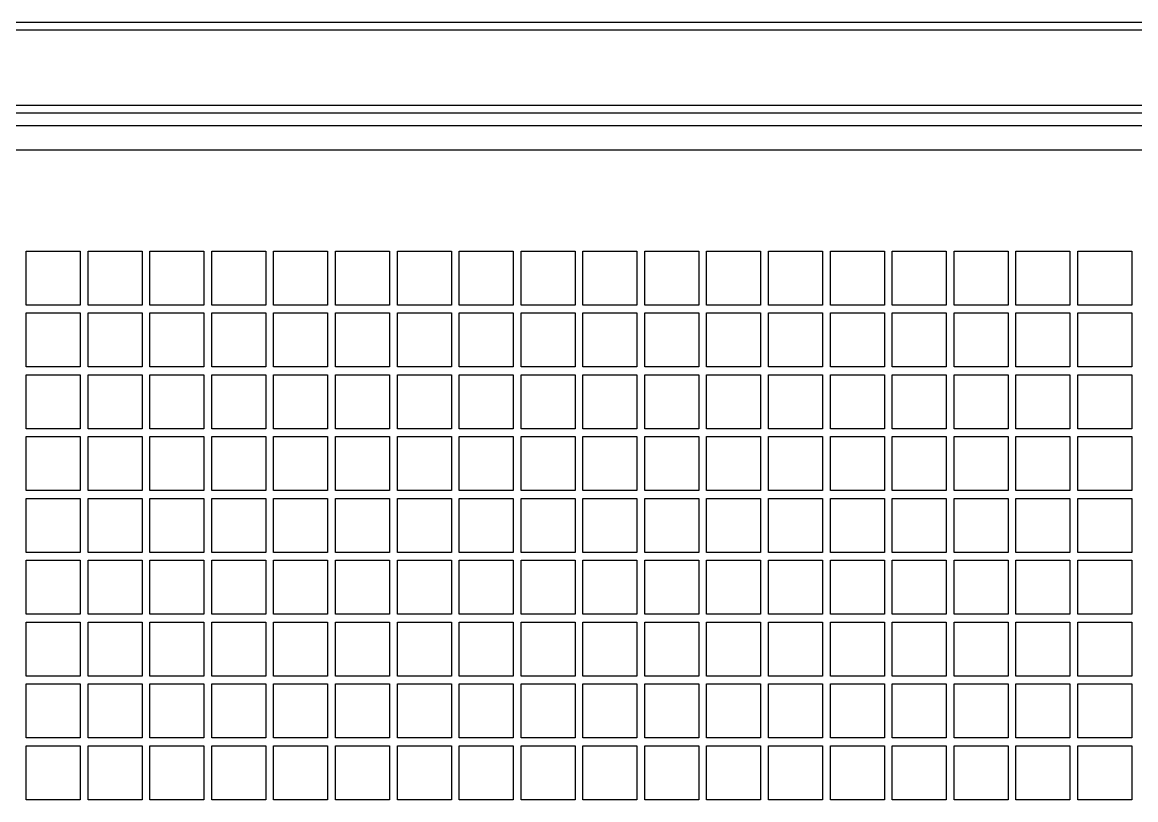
# Model space of a CAD drawing. Header units: millimetres. Extents: x 0 to 191, y 0 to 126.
# Drawn here: x 76.63 to 96.43, y 76.59 to 90.42 of the extents above; entities that cross this region are included whole.
import ezdxf

# ---------------------------------------------------------------- set-up
doc = ezdxf.new("R2010")
doc.units = ezdxf.units.MM
for name, color, linetype in [('4212-12595_0', 7, 'Continuous'), ('4212-12608_0', 7, 'Continuous'), ('4212-12615_0', 7, 'Continuous')]:
    doc.layers.add(name, color=color, linetype=linetype)

msp = doc.modelspace()

# ---------------------------------------------------------------- linework, layer by layer
at = {"layer": '4212-12595_0', "color": 7, "linetype": 'Continuous'}
msp.add_line((117.93, 88.58), (2.93, 88.58), dxfattribs=at)
at = {"layer": '4212-12608_0', "color": 7, "linetype": 'Continuous'}
for p, q in [((51.58, 88.15), (119.28, 88.15)), ((76.7, 85.39), (76.7, 86.35)), ((76.7, 86.35), (77.66, 86.35)), ((77.66, 86.35), (77.66, 85.39)), ((77.8, 85.39), (77.8, 86.35)), ((77.8, 86.35), (78.76, 86.35)), ((78.76, 86.35), (78.76, 85.39)), ((78.9, 85.39), (78.9, 86.35)), ((78.9, 86.35), (79.86, 86.35)), ((79.86, 86.35), (79.86, 85.39)), ((80, 85.39), (80, 86.35)), ((80, 86.35), (80.96, 86.35)), ((80.96, 86.35), (80.96, 85.39)), ((81.1, 85.39), (81.1, 86.35)), ((81.1, 86.35), (82.06, 86.35)), ((82.06, 86.35), (82.06, 85.39)), ((82.2, 85.39), (82.2, 86.35)), ((82.2, 86.35), (83.16, 86.35)), ((83.16, 86.35), (83.16, 85.39)), ((83.3, 85.39), (83.3, 86.35)), ((83.3, 86.35), (84.26, 86.35)), ((84.26, 86.35), (84.26, 85.39)), ((84.4, 85.39), (84.4, 86.35)), ((84.4, 86.35), (85.36, 86.35)), ((85.36, 86.35), (85.36, 85.39)), ((85.5, 85.39), (85.5, 86.35)), ((85.5, 86.35), (86.46, 86.35)), ((86.46, 86.35), (86.46, 85.39)), ((86.6, 85.39), (86.6, 86.35)), ((86.6, 86.35), (87.56, 86.35)), ((87.56, 86.35), (87.56, 85.39)), ((87.7, 85.39), (87.7, 86.35)), ((87.7, 86.35), (88.66, 86.35)), ((88.66, 86.35), (88.66, 85.39)), ((88.8, 85.39), (88.8, 86.35)), ((88.8, 86.35), (89.76, 86.35)), ((89.76, 86.35), (89.76, 85.39)), ((89.9, 85.39), (89.9, 86.35)), ((89.9, 86.35), (90.86, 86.35)), ((90.86, 86.35), (90.86, 85.39)), ((91, 85.39), (91, 86.35)), ((91, 86.35), (91.96, 86.35)), ((91.96, 86.35), (91.96, 85.39)), ((92.1, 85.39), (92.1, 86.35)), ((92.1, 86.35), (93.06, 86.35)), ((93.06, 86.35), (93.06, 85.39)), ((93.2, 85.39), (93.2, 86.35)), ((93.2, 86.35), (94.16, 86.35)), ((94.16, 86.35), (94.16, 85.39)), ((94.3, 85.39), (94.3, 86.35)), ((94.3, 86.35), (95.26, 86.35)), ((95.26, 86.35), (95.26, 85.39)), ((95.4, 85.39), (95.4, 86.35)), ((95.4, 86.35), (96.36, 86.35)), ((96.36, 86.35), (96.36, 85.39)), ((77.66, 85.39), (76.7, 85.39)), ((78.76, 85.39), (77.8, 85.39)), ((79.86, 85.39), (78.9, 85.39)), ((80.96, 85.39), (80, 85.39)), ((82.06, 85.39), (81.1, 85.39)), ((83.16, 85.39), (82.2, 85.39)), ((84.26, 85.39), (83.3, 85.39)), ((85.36, 85.39), (84.4, 85.39)), ((86.46, 85.39), (85.5, 85.39)), ((87.56, 85.39), (86.6, 85.39)), ((88.66, 85.39), (87.7, 85.39)), ((89.76, 85.39), (88.8, 85.39)), ((90.86, 85.39), (89.9, 85.39)), ((91.96, 85.39), (91, 85.39)), ((93.06, 85.39), (92.1, 85.39)), ((94.16, 85.39), (93.2, 85.39)), ((95.26, 85.39), (94.3, 85.39)), ((96.36, 85.39), (95.4, 85.39)), ((76.7, 84.29), (76.7, 85.25)), ((76.7, 85.25), (77.66, 85.25)), ((77.66, 85.25), (77.66, 84.29)), ((77.8, 84.29), (77.8, 85.25)), ((77.8, 85.25), (78.76, 85.25)), ((78.76, 85.25), (78.76, 84.29)), ((78.9, 84.29), (78.9, 85.25)), ((78.9, 85.25), (79.86, 85.25)), ((79.86, 85.25), (79.86, 84.29)), ((80, 84.29), (80, 85.25)), ((80, 85.25), (80.96, 85.25)), ((80.96, 85.25), (80.96, 84.29)), ((81.1, 84.29), (81.1, 85.25)), ((81.1, 85.25), (82.06, 85.25)), ((82.06, 85.25), (82.06, 84.29)), ((82.2, 84.29), (82.2, 85.25)), ((82.2, 85.25), (83.16, 85.25)), ((83.16, 85.25), (83.16, 84.29)), ((83.3, 84.29), (83.3, 85.25)), ((83.3, 85.25), (84.26, 85.25)), ((84.26, 85.25), (84.26, 84.29)), ((84.4, 84.29), (84.4, 85.25)), ((84.4, 85.25), (85.36, 85.25)), ((85.36, 85.25), (85.36, 84.29)), ((85.5, 84.29), (85.5, 85.25)), ((85.5, 85.25), (86.46, 85.25)), ((86.46, 85.25), (86.46, 84.29)), ((86.6, 84.29), (86.6, 85.25)), ((86.6, 85.25), (87.56, 85.25)), ((87.56, 85.25), (87.56, 84.29)), ((87.7, 84.29), (87.7, 85.25)), ((87.7, 85.25), (88.66, 85.25)), ((88.66, 85.25), (88.66, 84.29)), ((88.8, 84.29), (88.8, 85.25)), ((88.8, 85.25), (89.76, 85.25)), ((89.76, 85.25), (89.76, 84.29)), ((89.9, 84.29), (89.9, 85.25)), ((89.9, 85.25), (90.86, 85.25)), ((90.86, 85.25), (90.86, 84.29)), ((91, 84.29), (91, 85.25)), ((91, 85.25), (91.96, 85.25)), ((91.96, 85.25), (91.96, 84.29)), ((92.1, 84.29), (92.1, 85.25)), ((92.1, 85.25), (93.06, 85.25)), ((93.06, 85.25), (93.06, 84.29)), ((93.2, 84.29), (93.2, 85.25)), ((93.2, 85.25), (94.16, 85.25)), ((94.16, 85.25), (94.16, 84.29)), ((94.3, 84.29), (94.3, 85.25)), ((94.3, 85.25), (95.26, 85.25)), ((95.26, 85.25), (95.26, 84.29)), ((95.4, 84.29), (95.4, 85.25)), ((95.4, 85.25), (96.36, 85.25)), ((96.36, 85.25), (96.36, 84.29)), ((77.66, 84.29), (76.7, 84.29)), ((76.7, 83.19), (76.7, 84.15)), ((76.7, 84.15), (77.66, 84.15)), ((77.66, 84.15), (77.66, 83.19)), ((78.76, 84.29), (77.8, 84.29)), ((77.8, 83.19), (77.8, 84.15)), ((77.8, 84.15), (78.76, 84.15)), ((78.76, 84.15), (78.76, 83.19)), ((79.86, 84.29), (78.9, 84.29)), ((78.9, 83.19), (78.9, 84.15)), ((78.9, 84.15), (79.86, 84.15)), ((79.86, 84.15), (79.86, 83.19)), ((80.96, 84.29), (80, 84.29)), ((80, 83.19), (80, 84.15)), ((80, 84.15), (80.96, 84.15)), ((80.96, 84.15), (80.96, 83.19)), ((82.06, 84.29), (81.1, 84.29)), ((81.1, 83.19), (81.1, 84.15)), ((81.1, 84.15), (82.06, 84.15)), ((82.06, 84.15), (82.06, 83.19)), ((83.16, 84.29), (82.2, 84.29)), ((82.2, 83.19), (82.2, 84.15)), ((82.2, 84.15), (83.16, 84.15)), ((83.16, 84.15), (83.16, 83.19)), ((84.26, 84.29), (83.3, 84.29)), ((83.3, 83.19), (83.3, 84.15)), ((83.3, 84.15), (84.26, 84.15)), ((84.26, 84.15), (84.26, 83.19)), ((85.36, 84.29), (84.4, 84.29)), ((84.4, 83.19), (84.4, 84.15)), ((84.4, 84.15), (85.36, 84.15)), ((85.36, 84.15), (85.36, 83.19)), ((86.46, 84.29), (85.5, 84.29)), ((85.5, 83.19), (85.5, 84.15)), ((85.5, 84.15), (86.46, 84.15)), ((86.46, 84.15), (86.46, 83.19)), ((87.56, 84.29), (86.6, 84.29)), ((86.6, 83.19), (86.6, 84.15)), ((86.6, 84.15), (87.56, 84.15)), ((87.56, 84.15), (87.56, 83.19)), ((88.66, 84.29), (87.7, 84.29)), ((87.7, 83.19), (87.7, 84.15)), ((87.7, 84.15), (88.66, 84.15)), ((88.66, 84.15), (88.66, 83.19)), ((89.76, 84.29), (88.8, 84.29)), ((88.8, 83.19), (88.8, 84.15)), ((88.8, 84.15), (89.76, 84.15)), ((89.76, 84.15), (89.76, 83.19)), ((90.86, 84.29), (89.9, 84.29)), ((89.9, 83.19), (89.9, 84.15)), ((89.9, 84.15), (90.86, 84.15)), ((90.86, 84.15), (90.86, 83.19)), ((91.96, 84.29), (91, 84.29)), ((91, 83.19), (91, 84.15)), ((91, 84.15), (91.96, 84.15)), ((91.96, 84.15), (91.96, 83.19)), ((93.06, 84.29), (92.1, 84.29)), ((92.1, 83.19), (92.1, 84.15)), ((92.1, 84.15), (93.06, 84.15)), ((93.06, 84.15), (93.06, 83.19)), ((94.16, 84.29), (93.2, 84.29)), ((93.2, 83.19), (93.2, 84.15)), ((93.2, 84.15), (94.16, 84.15)), ((94.16, 84.15), (94.16, 83.19)), ((95.26, 84.29), (94.3, 84.29)), ((94.3, 83.19), (94.3, 84.15)), ((94.3, 84.15), (95.26, 84.15)), ((95.26, 84.15), (95.26, 83.19)), ((96.36, 84.29), (95.4, 84.29)), ((95.4, 83.19), (95.4, 84.15)), ((95.4, 84.15), (96.36, 84.15)), ((96.36, 84.15), (96.36, 83.19)), ((77.66, 83.19), (76.7, 83.19)), ((78.76, 83.19), (77.8, 83.19)), ((79.86, 83.19), (78.9, 83.19)), ((80.96, 83.19), (80, 83.19)), ((82.06, 83.19), (81.1, 83.19)), ((83.16, 83.19), (82.2, 83.19)), ((84.26, 83.19), (83.3, 83.19)), ((85.36, 83.19), (84.4, 83.19)), ((86.46, 83.19), (85.5, 83.19)), ((87.56, 83.19), (86.6, 83.19)), ((88.66, 83.19), (87.7, 83.19)), ((89.76, 83.19), (88.8, 83.19)), ((90.86, 83.19), (89.9, 83.19)), ((91.96, 83.19), (91, 83.19)), ((93.06, 83.19), (92.1, 83.19)), ((94.16, 83.19), (93.2, 83.19)), ((95.26, 83.19), (94.3, 83.19)), ((96.36, 83.19), (95.4, 83.19)), ((76.7, 82.09), (76.7, 83.05)), ((76.7, 83.05), (77.66, 83.05)), ((77.66, 83.05), (77.66, 82.09)), ((77.8, 82.09), (77.8, 83.05)), ((77.8, 83.05), (78.76, 83.05)), ((78.76, 83.05), (78.76, 82.09)), ((78.9, 82.09), (78.9, 83.05)), ((78.9, 83.05), (79.86, 83.05)), ((79.86, 83.05), (79.86, 82.09)), ((80, 82.09), (80, 83.05)), ((80, 83.05), (80.96, 83.05)), ((80.96, 83.05), (80.96, 82.09)), ((81.1, 82.09), (81.1, 83.05)), ((81.1, 83.05), (82.06, 83.05)), ((82.06, 83.05), (82.06, 82.09)), ((82.2, 82.09), (82.2, 83.05)), ((82.2, 83.05), (83.16, 83.05)), ((83.16, 83.05), (83.16, 82.09)), ((83.3, 82.09), (83.3, 83.05)), ((83.3, 83.05), (84.26, 83.05)), ((84.26, 83.05), (84.26, 82.09)), ((84.4, 82.09), (84.4, 83.05)), ((84.4, 83.05), (85.36, 83.05)), ((85.36, 83.05), (85.36, 82.09)), ((85.5, 82.09), (85.5, 83.05)), ((85.5, 83.05), (86.46, 83.05)), ((86.46, 83.05), (86.46, 82.09)), ((86.6, 82.09), (86.6, 83.05)), ((86.6, 83.05), (87.56, 83.05)), ((87.56, 83.05), (87.56, 82.09)), ((87.7, 82.09), (87.7, 83.05)), ((87.7, 83.05), (88.66, 83.05)), ((88.66, 83.05), (88.66, 82.09)), ((88.8, 82.09), (88.8, 83.05)), ((88.8, 83.05), (89.76, 83.05)), ((89.76, 83.05), (89.76, 82.09)), ((89.9, 82.09), (89.9, 83.05)), ((89.9, 83.05), (90.86, 83.05)), ((90.86, 83.05), (90.86, 82.09)), ((91, 82.09), (91, 83.05)), ((91, 83.05), (91.96, 83.05)), ((91.96, 83.05), (91.96, 82.09)), ((92.1, 82.09), (92.1, 83.05)), ((92.1, 83.05), (93.06, 83.05)), ((93.06, 83.05), (93.06, 82.09)), ((93.2, 82.09), (93.2, 83.05)), ((93.2, 83.05), (94.16, 83.05)), ((94.16, 83.05), (94.16, 82.09)), ((94.3, 82.09), (94.3, 83.05)), ((94.3, 83.05), (95.26, 83.05)), ((95.26, 83.05), (95.26, 82.09)), ((95.4, 82.09), (95.4, 83.05)), ((95.4, 83.05), (96.36, 83.05)), ((96.36, 83.05), (96.36, 82.09)), ((77.66, 82.09), (76.7, 82.09)), ((78.76, 82.09), (77.8, 82.09)), ((79.86, 82.09), (78.9, 82.09)), ((80.96, 82.09), (80, 82.09)), ((82.06, 82.09), (81.1, 82.09)), ((83.16, 82.09), (82.2, 82.09)), ((84.26, 82.09), (83.3, 82.09)), ((85.36, 82.09), (84.4, 82.09)), ((86.46, 82.09), (85.5, 82.09)), ((87.56, 82.09), (86.6, 82.09)), ((88.66, 82.09), (87.7, 82.09)), ((89.76, 82.09), (88.8, 82.09)), ((90.86, 82.09), (89.9, 82.09)), ((91.96, 82.09), (91, 82.09)), ((93.06, 82.09), (92.1, 82.09)), ((94.16, 82.09), (93.2, 82.09)), ((95.26, 82.09), (94.3, 82.09)), ((96.36, 82.09), (95.4, 82.09)), ((76.7, 80.99), (76.7, 81.95)), ((76.7, 81.95), (77.66, 81.95)), ((77.66, 81.95), (77.66, 80.99)), ((77.8, 80.99), (77.8, 81.95)), ((77.8, 81.95), (78.76, 81.95)), ((78.76, 81.95), (78.76, 80.99)), ((78.9, 80.99), (78.9, 81.95)), ((78.9, 81.95), (79.86, 81.95)), ((79.86, 81.95), (79.86, 80.99)), ((80, 80.99), (80, 81.95)), ((80, 81.95), (80.96, 81.95)), ((80.96, 81.95), (80.96, 80.99)), ((81.1, 80.99), (81.1, 81.95)), ((81.1, 81.95), (82.06, 81.95)), ((82.06, 81.95), (82.06, 80.99)), ((82.2, 80.99), (82.2, 81.95)), ((82.2, 81.95), (83.16, 81.95)), ((83.16, 81.95), (83.16, 80.99)), ((83.3, 80.99), (83.3, 81.95)), ((83.3, 81.95), (84.26, 81.95)), ((84.26, 81.95), (84.26, 80.99)), ((84.4, 80.99), (84.4, 81.95)), ((84.4, 81.95), (85.36, 81.95)), ((85.36, 81.95), (85.36, 80.99)), ((85.5, 80.99), (85.5, 81.95)), ((85.5, 81.95), (86.46, 81.95)), ((86.46, 81.95), (86.46, 80.99)), ((86.6, 80.99), (86.6, 81.95)), ((86.6, 81.95), (87.56, 81.95)), ((87.56, 81.95), (87.56, 80.99)), ((87.7, 80.99), (87.7, 81.95)), ((87.7, 81.95), (88.66, 81.95)), ((88.66, 81.95), (88.66, 80.99)), ((88.8, 80.99), (88.8, 81.95)), ((88.8, 81.95), (89.76, 81.95)), ((89.76, 81.95), (89.76, 80.99)), ((89.9, 80.99), (89.9, 81.95)), ((89.9, 81.95), (90.86, 81.95)), ((90.86, 81.95), (90.86, 80.99)), ((91, 80.99), (91, 81.95)), ((91, 81.95), (91.96, 81.95)), ((91.96, 81.95), (91.96, 80.99)), ((92.1, 80.99), (92.1, 81.95)), ((92.1, 81.95), (93.06, 81.95)), ((93.06, 81.95), (93.06, 80.99)), ((93.2, 80.99), (93.2, 81.95)), ((93.2, 81.95), (94.16, 81.95)), ((94.16, 81.95), (94.16, 80.99)), ((94.3, 80.99), (94.3, 81.95)), ((94.3, 81.95), (95.26, 81.95)), ((95.26, 81.95), (95.26, 80.99)), ((95.4, 80.99), (95.4, 81.95)), ((95.4, 81.95), (96.36, 81.95)), ((96.36, 81.95), (96.36, 80.99)), ((77.66, 80.99), (76.7, 80.99)), ((78.76, 80.99), (77.8, 80.99)), ((79.86, 80.99), (78.9, 80.99)), ((80.96, 80.99), (80, 80.99)), ((82.06, 80.99), (81.1, 80.99)), ((83.16, 80.99), (82.2, 80.99)), ((84.26, 80.99), (83.3, 80.99)), ((85.36, 80.99), (84.4, 80.99)), ((86.46, 80.99), (85.5, 80.99)), ((87.56, 80.99), (86.6, 80.99)), ((88.66, 80.99), (87.7, 80.99)), ((89.76, 80.99), (88.8, 80.99)), ((90.86, 80.99), (89.9, 80.99)), ((91.96, 80.99), (91, 80.99)), ((93.06, 80.99), (92.1, 80.99)), ((94.16, 80.99), (93.2, 80.99)), ((95.26, 80.99), (94.3, 80.99)), ((96.36, 80.99), (95.4, 80.99)), ((76.7, 79.89), (76.7, 80.85)), ((76.7, 80.85), (77.66, 80.85)), ((77.66, 80.85), (77.66, 79.89)), ((77.8, 79.89), (77.8, 80.85)), ((77.8, 80.85), (78.76, 80.85)), ((78.76, 80.85), (78.76, 79.89)), ((78.9, 79.89), (78.9, 80.85)), ((78.9, 80.85), (79.86, 80.85)), ((79.86, 80.85), (79.86, 79.89)), ((80, 79.89), (80, 80.85)), ((80, 80.85), (80.96, 80.85)), ((80.96, 80.85), (80.96, 79.89)), ((81.1, 79.89), (81.1, 80.85)), ((81.1, 80.85), (82.06, 80.85)), ((82.06, 80.85), (82.06, 79.89)), ((82.2, 79.89), (82.2, 80.85)), ((82.2, 80.85), (83.16, 80.85)), ((83.16, 80.85), (83.16, 79.89)), ((83.3, 79.89), (83.3, 80.85)), ((83.3, 80.85), (84.26, 80.85)), ((84.26, 80.85), (84.26, 79.89)), ((84.4, 79.89), (84.4, 80.85)), ((84.4, 80.85), (85.36, 80.85)), ((85.36, 80.85), (85.36, 79.89)), ((85.5, 79.89), (85.5, 80.85)), ((85.5, 80.85), (86.46, 80.85)), ((86.46, 80.85), (86.46, 79.89)), ((86.6, 79.89), (86.6, 80.85)), ((86.6, 80.85), (87.56, 80.85)), ((87.56, 80.85), (87.56, 79.89)), ((87.7, 79.89), (87.7, 80.85)), ((87.7, 80.85), (88.66, 80.85)), ((88.66, 80.85), (88.66, 79.89)), ((88.8, 79.89), (88.8, 80.85)), ((88.8, 80.85), (89.76, 80.85)), ((89.76, 80.85), (89.76, 79.89)), ((89.9, 79.89), (89.9, 80.85)), ((89.9, 80.85), (90.86, 80.85)), ((90.86, 80.85), (90.86, 79.89)), ((91, 79.89), (91, 80.85)), ((91, 80.85), (91.96, 80.85)), ((91.96, 80.85), (91.96, 79.89)), ((92.1, 79.89), (92.1, 80.85)), ((92.1, 80.85), (93.06, 80.85)), ((93.06, 80.85), (93.06, 79.89)), ((93.2, 79.89), (93.2, 80.85)), ((93.2, 80.85), (94.16, 80.85)), ((94.16, 80.85), (94.16, 79.89)), ((94.3, 79.89), (94.3, 80.85)), ((94.3, 80.85), (95.26, 80.85)), ((95.26, 80.85), (95.26, 79.89)), ((95.4, 79.89), (95.4, 80.85)), ((95.4, 80.85), (96.36, 80.85)), ((96.36, 80.85), (96.36, 79.89)), ((77.66, 79.89), (76.7, 79.89)), ((78.76, 79.89), (77.8, 79.89)), ((79.86, 79.89), (78.9, 79.89)), ((80.96, 79.89), (80, 79.89)), ((82.06, 79.89), (81.1, 79.89)), ((83.16, 79.89), (82.2, 79.89)), ((84.26, 79.89), (83.3, 79.89)), ((85.36, 79.89), (84.4, 79.89)), ((86.46, 79.89), (85.5, 79.89)), ((87.56, 79.89), (86.6, 79.89)), ((88.66, 79.89), (87.7, 79.89)), ((89.76, 79.89), (88.8, 79.89)), ((90.86, 79.89), (89.9, 79.89)), ((91.96, 79.89), (91, 79.89)), ((93.06, 79.89), (92.1, 79.89)), ((94.16, 79.89), (93.2, 79.89)), ((95.26, 79.89), (94.3, 79.89)), ((96.36, 79.89), (95.4, 79.89)), ((76.7, 78.79), (76.7, 79.75)), ((76.7, 79.75), (77.66, 79.75)), ((77.66, 79.75), (77.66, 78.79)), ((77.8, 78.79), (77.8, 79.75)), ((77.8, 79.75), (78.76, 79.75)), ((78.76, 79.75), (78.76, 78.79)), ((78.9, 78.79), (78.9, 79.75)), ((78.9, 79.75), (79.86, 79.75)), ((79.86, 79.75), (79.86, 78.79)), ((80, 78.79), (80, 79.75)), ((80, 79.75), (80.96, 79.75)), ((80.96, 79.75), (80.96, 78.79)), ((81.1, 78.79), (81.1, 79.75)), ((81.1, 79.75), (82.06, 79.75)), ((82.06, 79.75), (82.06, 78.79)), ((82.2, 78.79), (82.2, 79.75)), ((82.2, 79.75), (83.16, 79.75)), ((83.16, 79.75), (83.16, 78.79)), ((83.3, 78.79), (83.3, 79.75)), ((83.3, 79.75), (84.26, 79.75)), ((84.26, 79.75), (84.26, 78.79)), ((84.4, 78.79), (84.4, 79.75)), ((84.4, 79.75), (85.36, 79.75)), ((85.36, 79.75), (85.36, 78.79)), ((85.5, 78.79), (85.5, 79.75)), ((85.5, 79.75), (86.46, 79.75)), ((86.46, 79.75), (86.46, 78.79)), ((86.6, 78.79), (86.6, 79.75)), ((86.6, 79.75), (87.56, 79.75)), ((87.56, 79.75), (87.56, 78.79)), ((87.7, 78.79), (87.7, 79.75)), ((87.7, 79.75), (88.66, 79.75)), ((88.66, 79.75), (88.66, 78.79)), ((88.8, 78.79), (88.8, 79.75)), ((88.8, 79.75), (89.76, 79.75)), ((89.76, 79.75), (89.76, 78.79)), ((89.9, 78.79), (89.9, 79.75)), ((89.9, 79.75), (90.86, 79.75)), ((90.86, 79.75), (90.86, 78.79)), ((91, 78.79), (91, 79.75)), ((91, 79.75), (91.96, 79.75)), ((91.96, 79.75), (91.96, 78.79)), ((92.1, 78.79), (92.1, 79.75)), ((92.1, 79.75), (93.06, 79.75)), ((93.06, 79.75), (93.06, 78.79)), ((93.2, 78.79), (93.2, 79.75)), ((93.2, 79.75), (94.16, 79.75)), ((94.16, 79.75), (94.16, 78.79)), ((94.3, 78.79), (94.3, 79.75)), ((94.3, 79.75), (95.26, 79.75)), ((95.26, 79.75), (95.26, 78.79)), ((95.4, 78.79), (95.4, 79.75)), ((95.4, 79.75), (96.36, 79.75)), ((96.36, 79.75), (96.36, 78.79)), ((77.66, 78.79), (76.7, 78.79)), ((76.7, 77.69), (76.7, 78.65)), ((76.7, 78.65), (77.66, 78.65)), ((77.66, 78.65), (77.66, 77.69)), ((78.76, 78.79), (77.8, 78.79)), ((77.8, 77.69), (77.8, 78.65)), ((77.8, 78.65), (78.76, 78.65)), ((78.76, 78.65), (78.76, 77.69)), ((79.86, 78.79), (78.9, 78.79)), ((78.9, 77.69), (78.9, 78.65)), ((78.9, 78.65), (79.86, 78.65)), ((79.86, 78.65), (79.86, 77.69)), ((80.96, 78.79), (80, 78.79)), ((80, 77.69), (80, 78.65)), ((80, 78.65), (80.96, 78.65)), ((80.96, 78.65), (80.96, 77.69)), ((82.06, 78.79), (81.1, 78.79)), ((81.1, 77.69), (81.1, 78.65)), ((81.1, 78.65), (82.06, 78.65)), ((82.06, 78.65), (82.06, 77.69)), ((83.16, 78.79), (82.2, 78.79)), ((82.2, 77.69), (82.2, 78.65)), ((82.2, 78.65), (83.16, 78.65)), ((83.16, 78.65), (83.16, 77.69)), ((84.26, 78.79), (83.3, 78.79)), ((83.3, 77.69), (83.3, 78.65)), ((83.3, 78.65), (84.26, 78.65)), ((84.26, 78.65), (84.26, 77.69)), ((85.36, 78.79), (84.4, 78.79)), ((84.4, 77.69), (84.4, 78.65)), ((84.4, 78.65), (85.36, 78.65)), ((85.36, 78.65), (85.36, 77.69)), ((86.46, 78.79), (85.5, 78.79)), ((85.5, 77.69), (85.5, 78.65)), ((85.5, 78.65), (86.46, 78.65)), ((86.46, 78.65), (86.46, 77.69)), ((87.56, 78.79), (86.6, 78.79)), ((86.6, 77.69), (86.6, 78.65)), ((86.6, 78.65), (87.56, 78.65)), ((87.56, 78.65), (87.56, 77.69)), ((88.66, 78.79), (87.7, 78.79)), ((87.7, 77.69), (87.7, 78.65)), ((87.7, 78.65), (88.66, 78.65)), ((88.66, 78.65), (88.66, 77.69)), ((89.76, 78.79), (88.8, 78.79)), ((88.8, 77.69), (88.8, 78.65)), ((88.8, 78.65), (89.76, 78.65)), ((89.76, 78.65), (89.76, 77.69)), ((90.86, 78.79), (89.9, 78.79)), ((89.9, 77.69), (89.9, 78.65)), ((89.9, 78.65), (90.86, 78.65)), ((90.86, 78.65), (90.86, 77.69)), ((91.96, 78.79), (91, 78.79)), ((91, 77.69), (91, 78.65)), ((91, 78.65), (91.96, 78.65)), ((91.96, 78.65), (91.96, 77.69)), ((93.06, 78.79), (92.1, 78.79)), ((92.1, 77.69), (92.1, 78.65)), ((92.1, 78.65), (93.06, 78.65)), ((93.06, 78.65), (93.06, 77.69)), ((94.16, 78.79), (93.2, 78.79)), ((93.2, 77.69), (93.2, 78.65)), ((93.2, 78.65), (94.16, 78.65)), ((94.16, 78.65), (94.16, 77.69)), ((95.26, 78.79), (94.3, 78.79)), ((94.3, 77.69), (94.3, 78.65)), ((94.3, 78.65), (95.26, 78.65)), ((95.26, 78.65), (95.26, 77.69)), ((96.36, 78.79), (95.4, 78.79)), ((95.4, 77.69), (95.4, 78.65)), ((95.4, 78.65), (96.36, 78.65)), ((96.36, 78.65), (96.36, 77.69)), ((77.66, 77.69), (76.7, 77.69)), ((78.76, 77.69), (77.8, 77.69)), ((79.86, 77.69), (78.9, 77.69)), ((80.96, 77.69), (80, 77.69)), ((82.06, 77.69), (81.1, 77.69)), ((83.16, 77.69), (82.2, 77.69)), ((84.26, 77.69), (83.3, 77.69)), ((85.36, 77.69), (84.4, 77.69)), ((86.46, 77.69), (85.5, 77.69)), ((87.56, 77.69), (86.6, 77.69)), ((88.66, 77.69), (87.7, 77.69)), ((89.76, 77.69), (88.8, 77.69)), ((90.86, 77.69), (89.9, 77.69)), ((91.96, 77.69), (91, 77.69)), ((93.06, 77.69), (92.1, 77.69)), ((94.16, 77.69), (93.2, 77.69)), ((95.26, 77.69), (94.3, 77.69)), ((96.36, 77.69), (95.4, 77.69)), ((76.7, 76.59), (76.7, 77.55)), ((76.7, 77.55), (77.66, 77.55)), ((77.66, 77.55), (77.66, 76.59)), ((77.8, 76.59), (77.8, 77.55)), ((77.8, 77.55), (78.76, 77.55)), ((78.76, 77.55), (78.76, 76.59)), ((78.9, 76.59), (78.9, 77.55)), ((78.9, 77.55), (79.86, 77.55)), ((79.86, 77.55), (79.86, 76.59)), ((80, 76.59), (80, 77.55)), ((80, 77.55), (80.96, 77.55)), ((80.96, 77.55), (80.96, 76.59)), ((81.1, 76.59), (81.1, 77.55)), ((81.1, 77.55), (82.06, 77.55)), ((82.06, 77.55), (82.06, 76.59)), ((82.2, 76.59), (82.2, 77.55)), ((82.2, 77.55), (83.16, 77.55)), ((83.16, 77.55), (83.16, 76.59)), ((83.3, 76.59), (83.3, 77.55)), ((83.3, 77.55), (84.26, 77.55)), ((84.26, 77.55), (84.26, 76.59)), ((84.4, 76.59), (84.4, 77.55)), ((84.4, 77.55), (85.36, 77.55)), ((85.36, 77.55), (85.36, 76.59)), ((85.5, 76.59), (85.5, 77.55)), ((85.5, 77.55), (86.46, 77.55)), ((86.46, 77.55), (86.46, 76.59)), ((86.6, 76.59), (86.6, 77.55)), ((86.6, 77.55), (87.56, 77.55)), ((87.56, 77.55), (87.56, 76.59)), ((87.7, 76.59), (87.7, 77.55)), ((87.7, 77.55), (88.66, 77.55)), ((88.66, 77.55), (88.66, 76.59)), ((88.8, 76.59), (88.8, 77.55)), ((88.8, 77.55), (89.76, 77.55)), ((89.76, 77.55), (89.76, 76.59)), ((89.9, 76.59), (89.9, 77.55)), ((89.9, 77.55), (90.86, 77.55)), ((90.86, 77.55), (90.86, 76.59)), ((91, 76.59), (91, 77.55)), ((91, 77.55), (91.96, 77.55)), ((91.96, 77.55), (91.96, 76.59)), ((92.1, 76.59), (92.1, 77.55)), ((92.1, 77.55), (93.06, 77.55)), ((93.06, 77.55), (93.06, 76.59)), ((93.2, 76.59), (93.2, 77.55)), ((93.2, 77.55), (94.16, 77.55)), ((94.16, 77.55), (94.16, 76.59)), ((94.3, 76.59), (94.3, 77.55)), ((94.3, 77.55), (95.26, 77.55)), ((95.26, 77.55), (95.26, 76.59)), ((95.4, 76.59), (95.4, 77.55)), ((95.4, 77.55), (96.36, 77.55)), ((96.36, 77.55), (96.36, 76.59)), ((77.66, 76.59), (76.7, 76.59)), ((78.76, 76.59), (77.8, 76.59)), ((79.86, 76.59), (78.9, 76.59)), ((80.96, 76.59), (80, 76.59)), ((82.06, 76.59), (81.1, 76.59)), ((83.16, 76.59), (82.2, 76.59)), ((84.26, 76.59), (83.3, 76.59)), ((85.36, 76.59), (84.4, 76.59)), ((86.46, 76.59), (85.5, 76.59)), ((87.56, 76.59), (86.6, 76.59)), ((88.66, 76.59), (87.7, 76.59)), ((89.76, 76.59), (88.8, 76.59)), ((90.86, 76.59), (89.9, 76.59)), ((91.96, 76.59), (91, 76.59)), ((93.06, 76.59), (92.1, 76.59)), ((94.16, 76.59), (93.2, 76.59)), ((95.26, 76.59), (94.3, 76.59)), ((96.36, 76.59), (95.4, 76.59))]:
    msp.add_line(p, q, dxfattribs=at)
at = {"layer": '4212-12615_0', "color": 7, "linetype": 'Continuous'}
for p, q in [((56.27, 90.42), (120.24, 90.42)), ((120.23, 90.28), (56.28, 90.28)), ((118.23, 88.94), (58.28, 88.94)), ((118.15, 88.8), (56.58, 88.8))]:
    msp.add_line(p, q, dxfattribs=at)

doc.saveas('drawing.dxf')
